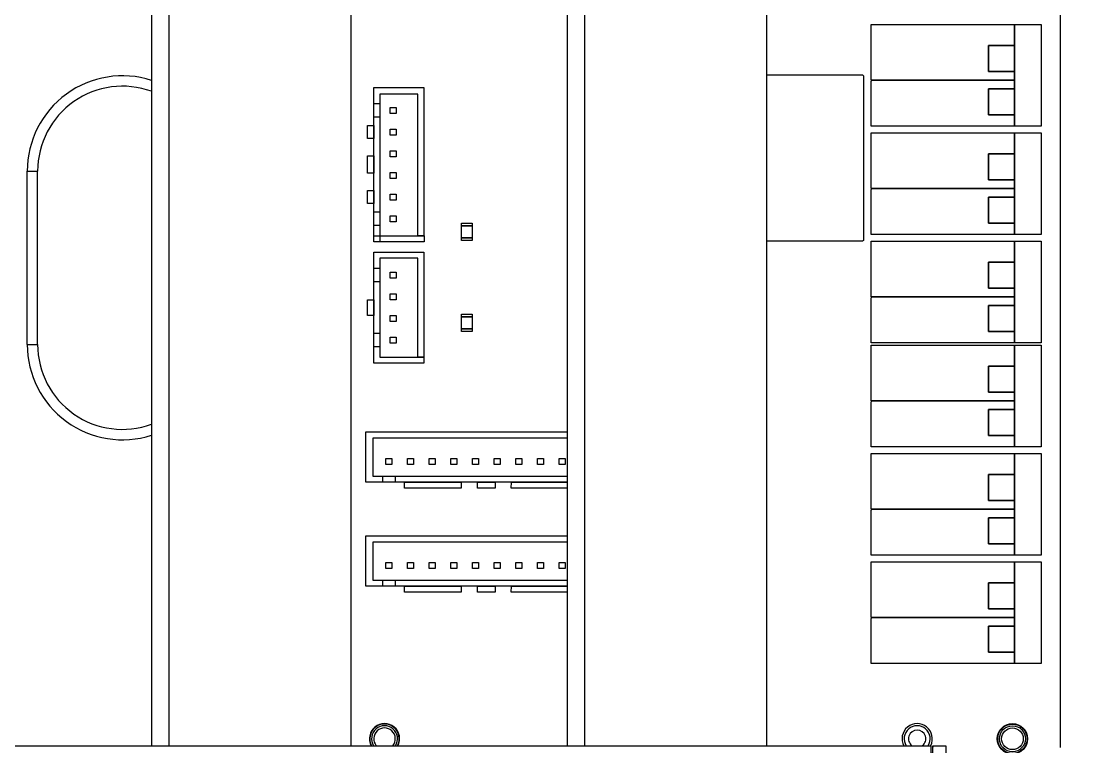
# Model space of a CAD drawing. Extents: x 59521 to 184406, y -1257 to 56672.
# Drawn here: x 80532.7 to 80655, y 13989.1 to 14072.8 of the extents above; entities that cross this region are included whole.
import ezdxf

# ---------------------------------------------------------------- set-up
doc = ezdxf.new("R2010")
doc.units = 0
doc.header["$MEASUREMENT"] = 0
doc.layers.get('0').update_dxf_attribs({"linetype": 'CONTINUOUS'})
for name, color, linetype in [('2401-00170_BSO-M3-20_0', 7, 'CONTINUOUS'), ('2402-00256-TPS-3-25_0', 7, 'CONTINUOUS'), ('4215-19378_0', 7, 'CONTINUOUS'), ('4215-19912_1_0', 7, 'CONTINUOUS'), ('DT-240_0', 7, 'CONTINUOUS'), ('MSBR-11_0', 7, 'CONTINUOUS'), ('MSBR-13_0', 7, 'CONTINUOUS'), ('MSBR-14_0', 7, 'CONTINUOUS'), ('MSBR-15_0', 7, 'CONTINUOUS'), ('MSBR-179_0', 7, 'CONTINUOUS'), ('MSBR-17_0', 7, 'CONTINUOUS'), ('MSBR-1_0', 7, 'CONTINUOUS'), ('MSBR-22_0', 7, 'CONTINUOUS'), ('MSBR-242_0', 7, 'CONTINUOUS'), ('MSBR-243_0', 7, 'CONTINUOUS'), ('MSBR-244_0', 7, 'CONTINUOUS'), ('MSBR-245_0', 7, 'CONTINUOUS'), ('MSBR-246_0', 7, 'CONTINUOUS'), ('MSBR-247_0', 7, 'CONTINUOUS'), ('MSBR-24_0', 7, 'CONTINUOUS'), ('MSBR-250_0', 7, 'CONTINUOUS'), ('MSBR-251_0', 7, 'CONTINUOUS'), ('MSBR-252_0', 7, 'CONTINUOUS'), ('MSBR-253_0', 7, 'CONTINUOUS'), ('MSBR-255_0', 7, 'CONTINUOUS'), ('MSBR-256_0', 7, 'CONTINUOUS'), ('MSBR-257_0', 7, 'CONTINUOUS'), ('MSBR-258_0', 7, 'CONTINUOUS'), ('MSBR-259_0', 7, 'CONTINUOUS'), ('MSBR-25_0', 7, 'CONTINUOUS'), ('MSBR-260_0', 7, 'CONTINUOUS'), ('MSBR-261_0', 7, 'CONTINUOUS'), ('MSBR-262_0', 7, 'CONTINUOUS'), ('MSBR-263_0', 7, 'CONTINUOUS'), ('MSBR-264_0', 7, 'CONTINUOUS'), ('MSBR-265_0', 7, 'CONTINUOUS'), ('MSBR-26_0', 7, 'CONTINUOUS'), ('MSBR-282_0', 7, 'CONTINUOUS'), ('MSBR-284_0', 7, 'CONTINUOUS'), ('MSBR-285_0', 7, 'CONTINUOUS'), ('MSBR-286_0', 7, 'CONTINUOUS'), ('MSBR-287_0', 7, 'CONTINUOUS'), ('MSBR-289_0', 7, 'CONTINUOUS'), ('MSBR-28_0', 7, 'CONTINUOUS'), ('MSBR-290_0', 7, 'CONTINUOUS'), ('MSBR-291_0', 7, 'CONTINUOUS'), ('MSBR-292_0', 7, 'CONTINUOUS'), ('MSBR-293_0', 7, 'CONTINUOUS'), ('MSBR-294_0', 7, 'CONTINUOUS'), ('MSBR-295_0', 7, 'CONTINUOUS'), ('MSBR-296_0', 7, 'CONTINUOUS'), ('MSBR-297_0', 7, 'CONTINUOUS'), ('MSBR-300_0', 7, 'CONTINUOUS'), ('MSBR-303_0', 7, 'CONTINUOUS'), ('MSBR-306_0', 7, 'CONTINUOUS'), ('MSBR-307_0', 7, 'CONTINUOUS'), ('MSBR-308_0', 7, 'CONTINUOUS'), ('MSBR-309_0', 7, 'CONTINUOUS'), ('MSBR-310_0', 7, 'CONTINUOUS'), ('MSBR-311_0', 7, 'CONTINUOUS'), ('MSBR-312_0', 7, 'CONTINUOUS'), ('MSBR-313_0', 7, 'CONTINUOUS'), ('MSBR-314_0', 7, 'CONTINUOUS'), ('MSBR-316_0', 7, 'CONTINUOUS'), ('MSBR-317_0', 7, 'CONTINUOUS'), ('MSBR-318_0', 7, 'CONTINUOUS'), ('MSBR-319_0', 7, 'CONTINUOUS'), ('MSBR-321_0', 7, 'CONTINUOUS'), ('MSBR-335_0', 7, 'CONTINUOUS'), ('MSBR-336_0', 7, 'CONTINUOUS'), ('MSBR-337_0', 7, 'CONTINUOUS'), ('MSBR-338_0', 7, 'CONTINUOUS'), ('MSBR-33_0', 7, 'CONTINUOUS'), ('MSBR-340_0', 7, 'CONTINUOUS'), ('MSBR-341_0', 7, 'CONTINUOUS'), ('MSBR-342_0', 7, 'CONTINUOUS'), ('MSBR-343_0', 7, 'CONTINUOUS'), ('MSBR-344_0', 7, 'CONTINUOUS'), ('MSBR-348_0', 7, 'CONTINUOUS'), ('MSBR-35_0', 7, 'CONTINUOUS'), ('MSBR-36_0', 7, 'CONTINUOUS'), ('MSBR-37_0', 7, 'CONTINUOUS'), ('MSBR-39_0', 7, 'CONTINUOUS'), ('MSBR-44_0', 7, 'CONTINUOUS'), ('MSBR-46_0', 7, 'CONTINUOUS'), ('MSBR-47_0', 7, 'CONTINUOUS'), ('MSBR-48_0', 7, 'CONTINUOUS'), ('MSBR-4_0', 7, 'CONTINUOUS'), ('MSBR-50_0', 7, 'CONTINUOUS'), ('MSBR-55_0', 7, 'CONTINUOUS'), ('MSBR-57_0', 7, 'CONTINUOUS'), ('MSBR-58_0', 7, 'CONTINUOUS'), ('MSBR-59_0', 7, 'CONTINUOUS'), ('MSBR-61_0', 7, 'CONTINUOUS'), ('MSBR-66_0', 7, 'CONTINUOUS'), ('MSBR-68_0', 7, 'CONTINUOUS'), ('MSBR-69_0', 7, 'CONTINUOUS'), ('MSBR-6_0', 7, 'CONTINUOUS')]:
    doc.layers.add(name, color=color, linetype=linetype)

# ---------------------------------------------------------------- blocks, each defined once
blk = doc.blocks.new('A$C2059127E')
at = {"color": 87}
blk.add_ellipse((1420.13, 304.92), major_axis=(0, 188.03), ratio=0.950994, dxfattribs=at)
at = {"layer": '2401-00170_BSO-M3-20_0', "color": 87, "linetype": 'Continuous'}
for radius in [1.7, 1.5, 1.25]:
    blk.add_circle((1525.75, 172.5), radius, dxfattribs=at)
for radius, start, end in [(1.7, 331.8205, 208.1808), (1.5, 327.7231, 212.2753), (1.25, 320.0959, 219.9041)]:
    blk.add_arc((1453.25, 172.5), radius, start, end, dxfattribs=at)
at = {"layer": '2402-00256-TPS-3-25_0', "color": 87, "linetype": 'Continuous'}
for radius, start, end in [(1.5, 327.635, 212.365), (1, 306.6206, 233.3794)]:
    blk.add_arc((1514.75, 172.5), radius, start, end, dxfattribs=at)
at = {"layer": '4215-19378_0', "color": 87, "linetype": 'Continuous'}
for p, q in [((1300.75, 171.7), (1516.35, 171.7)), ((1516.35, 146.43), (1516.35, 171.7)), ((1516.55, 171.7), (1518.05, 171.7)), ((1516.55, 146.57), (1516.55, 171.7)), ((1518.05, 171.7), (1518.05, 147.59))]:
    blk.add_line(p, q, dxfattribs=at)
blk.add_open_spline([(1516.55, 171.7), (1516.55, 171.23), (1516.49, 170.75), (1516.4, 170.28)], degree=3, dxfattribs=at)
at = {"layer": '4215-19912_1_0', "color": 87, "linetype": 'Continuous'}
for p, q in [((1412, 238), (1413.2, 238)), ((1412, 218), (1412, 238)), ((1413.2, 218), (1413.2, 238)), ((1412, 218), (1413.2, 218))]:
    blk.add_line(p, q, dxfattribs=at)
for centre, radius, start, end in [((1423, 238), 11, 72.2326, 180), ((1423, 238), 9.8, 69.9999, 180), ((1423, 218), 11, 180, 287.7674), ((1423, 218), 9.8, 180, 290.0001)]:
    blk.add_arc(centre, radius, start, end, dxfattribs=at)
at = {"layer": 'DT-240_0', "color": 87, "linetype": 'Continuous'}
for p, q in [((1426.35, 332.7), (1426.35, 171.7)), ((1428.35, 332.7), (1428.35, 171.7)), ((1449.35, 332.7), (1449.35, 171.7)), ((1474.35, 332.7), (1474.35, 171.7)), ((1476.35, 332.7), (1476.35, 171.7)), ((1497.35, 332.7), (1497.35, 171.7))]:
    blk.add_line(p, q, dxfattribs=at)
at = {"layer": 'MSBR-11_0', "color": 87, "linetype": 'Continuous'}
for p, q in [((1509.44, 186.37), (1509.57, 186.5)), ((1509.44, 181.17), (1509.44, 186.37)), ((1509.57, 186.5), (1526, 186.5)), ((1526, 186.5), (1526, 185.5)), ((1526, 185.5), (1523, 185.5)), ((1523, 185.5), (1523, 182.5)), ((1523, 182.5), (1526, 182.5)), ((1526, 182.5), (1526, 181.17)), ((1526, 181.17), (1509.44, 181.17))]:
    blk.add_line(p, q, dxfattribs=at)
at = {"layer": 'MSBR-13_0', "color": 87, "linetype": 'Continuous'}
for p, q in [((1523, 190.5), (1526, 190.5)), ((1523, 187.5), (1523, 190.5)), ((1526, 190.5), (1526, 187.5)), ((1526, 187.5), (1523, 187.5))]:
    blk.add_line(p, q, dxfattribs=at)
at = {"layer": 'MSBR-14_0', "color": 87, "linetype": 'Continuous'}
for p, q in [((1509.44, 192.93), (1526, 192.93)), ((1509.44, 186.5), (1509.44, 192.93)), ((1526, 192.93), (1526, 190.5)), ((1526, 190.5), (1523, 190.5)), ((1523, 190.5), (1523, 187.5)), ((1523, 187.5), (1526, 187.5)), ((1526, 187.5), (1526, 186.5)), ((1526, 186.5), (1509.44, 186.5))]:
    blk.add_line(p, q, dxfattribs=at)
at = {"layer": 'MSBR-15_0', "color": 87, "linetype": 'Continuous'}
for p, q in [((1523, 198), (1526, 198)), ((1523, 195), (1523, 198)), ((1526, 198), (1526, 195)), ((1526, 195), (1523, 195))]:
    blk.add_line(p, q, dxfattribs=at)
at = {"layer": 'MSBR-179_0', "color": 87, "linetype": 'Continuous'}
for p, q in [((1497.35, 249.1), (1508.45, 249.1)), ((1508.45, 249.1), (1508.55, 249)), ((1508.55, 249), (1508.55, 230)), ((1508.45, 229.9), (1497.35, 229.9)), ((1508.55, 230), (1508.45, 229.9))]:
    blk.add_line(p, q, dxfattribs=at)
at = {"layer": 'MSBR-17_0', "color": 87, "linetype": 'Continuous'}
for p, q in [((1526, 205.43), (1529.05, 205.43)), ((1526, 193.67), (1526, 205.43)), ((1529.05, 205.43), (1529.05, 193.67)), ((1529.05, 193.67), (1526, 193.67))]:
    blk.add_line(p, q, dxfattribs=at)
at = {"layer": 'MSBR-1_0', "color": 87, "linetype": 'Continuous'}
blk.add_line((1531.25, 349.49), (1531.25, 171.51), dxfattribs=at)
blk.add_circle((1525.75, 172.5), 1.75, dxfattribs=at)
for centre, start in [((1453.25, 172.5), 332.3548), ((1514.75, 172.5), 333.5607)]:
    blk.add_arc(centre, 1.75, start, 207.6456, dxfattribs=at)
at = {"layer": 'MSBR-22_0', "color": 87, "linetype": 'Continuous'}
for p, q in [((1509.44, 198.87), (1509.57, 199)), ((1509.44, 193.67), (1509.44, 198.87)), ((1509.57, 199), (1526, 199)), ((1526, 199), (1526, 198)), ((1526, 198), (1523, 198)), ((1523, 198), (1523, 195)), ((1523, 195), (1526, 195)), ((1526, 195), (1526, 193.67)), ((1526, 193.67), (1509.44, 193.67))]:
    blk.add_line(p, q, dxfattribs=at)
at = {"layer": 'MSBR-242_0', "color": 87, "linetype": 'Continuous'}
for p, q in [((1462.12, 221.5), (1463.37, 221.5)), ((1462.12, 221.2), (1462.12, 221.5)), ((1463.37, 221.5), (1463.37, 221.2)), ((1463.37, 221.2), (1462.12, 221.2))]:
    blk.add_line(p, q, dxfattribs=at)
at = {"layer": 'MSBR-243_0', "color": 87, "linetype": 'Continuous'}
for p, q in [((1462.12, 219.8), (1463.37, 219.8)), ((1462.12, 219.5), (1462.12, 219.8)), ((1463.37, 219.5), (1462.12, 219.5)), ((1463.37, 219.8), (1463.37, 219.5))]:
    blk.add_line(p, q, dxfattribs=at)
at = {"layer": 'MSBR-244_0', "color": 87, "linetype": 'Continuous'}
for p, q in [((1462.12, 221.2), (1463.37, 221.2)), ((1462.12, 219.8), (1462.12, 221.2)), ((1463.37, 221.2), (1463.37, 219.8)), ((1463.37, 219.8), (1462.12, 219.8))]:
    blk.add_line(p, q, dxfattribs=at)
at = {"layer": 'MSBR-245_0', "color": 87, "linetype": 'Continuous'}
for p, q in [((1462.12, 232), (1463.37, 232)), ((1462.12, 231.7), (1462.12, 232)), ((1463.37, 231.7), (1462.12, 231.7)), ((1463.37, 232), (1463.37, 231.7))]:
    blk.add_line(p, q, dxfattribs=at)
at = {"layer": 'MSBR-246_0', "color": 87, "linetype": 'Continuous'}
for p, q in [((1462.12, 230.3), (1463.37, 230.3)), ((1462.12, 230), (1462.12, 230.3)), ((1463.37, 230.3), (1463.37, 230)), ((1463.37, 230), (1462.12, 230))]:
    blk.add_line(p, q, dxfattribs=at)
at = {"layer": 'MSBR-247_0', "color": 87, "linetype": 'Continuous'}
for p, q in [((1462.12, 231.7), (1463.37, 231.7)), ((1462.12, 230.3), (1462.12, 231.7)), ((1463.37, 231.7), (1463.37, 230.3)), ((1463.37, 230.3), (1462.12, 230.3))]:
    blk.add_line(p, q, dxfattribs=at)
at = {"layer": 'MSBR-24_0', "color": 87, "linetype": 'Continuous'}
for p, q in [((1523, 203), (1526, 203)), ((1523, 200), (1523, 203)), ((1526, 203), (1526, 200)), ((1526, 200), (1523, 200))]:
    blk.add_line(p, q, dxfattribs=at)
at = {"layer": 'MSBR-250_0', "color": 87, "linetype": 'Continuous'}
for p, q in [((1452, 247.65), (1457.8, 247.65)), ((1452, 245.75), (1452, 247.65)), ((1457.8, 247.65), (1457.8, 230.54)), ((1457.1, 246.9), (1452.7, 246.9)), ((1452.7, 246.9), (1452.7, 245.75)), ((1457.1, 230.54), (1457.1, 246.9)), ((1452.7, 245.75), (1452, 245.75)), ((1457.8, 230.54), (1457.1, 230.54))]:
    blk.add_line(p, q, dxfattribs=at)
at = {"layer": 'MSBR-251_0', "color": 87, "linetype": 'Continuous'}
for p, q in [((1452.03, 230.55), (1457.83, 230.55)), ((1452.03, 229.85), (1452.03, 230.55)), ((1457.83, 230.55), (1457.83, 229.85)), ((1457.83, 229.85), (1452.03, 229.85))]:
    blk.add_line(p, q, dxfattribs=at)
at = {"layer": 'MSBR-252_0', "color": 87, "linetype": 'Continuous'}
for p, q in [((1452, 231.75), (1452.7, 231.75)), ((1452, 229.85), (1452, 231.75)), ((1452.7, 231.75), (1452.7, 229.85)), ((1452.7, 229.85), (1452, 229.85))]:
    blk.add_line(p, q, dxfattribs=at)
at = {"layer": 'MSBR-253_0', "color": 87, "linetype": 'Continuous'}
for p, q in [((1452, 244.25), (1452.7, 244.25)), ((1452, 233.25), (1452, 244.25)), ((1452.7, 244.25), (1452.7, 233.25)), ((1452.7, 233.25), (1452, 233.25))]:
    blk.add_line(p, q, dxfattribs=at)
at = {"layer": 'MSBR-255_0', "color": 87, "linetype": 'Continuous'}
for p, q in [((1451.3, 243.25), (1452, 243.25)), ((1451.3, 241.75), (1451.3, 243.25)), ((1452, 243.25), (1452, 241.75)), ((1452, 241.75), (1451.3, 241.75))]:
    blk.add_line(p, q, dxfattribs=at)
at = {"layer": 'MSBR-256_0', "color": 87, "linetype": 'Continuous'}
for p, q in [((1453.9, 245.35), (1454.6, 245.35)), ((1453.9, 244.65), (1453.9, 245.35)), ((1454.6, 245.35), (1454.6, 244.65)), ((1454.6, 244.65), (1453.9, 244.65))]:
    blk.add_line(p, q, dxfattribs=at)
at = {"layer": 'MSBR-257_0', "color": 87, "linetype": 'Continuous'}
for p, q in [((1453.9, 242.85), (1454.6, 242.85)), ((1453.9, 242.15), (1453.9, 242.85)), ((1454.6, 242.85), (1454.6, 242.15)), ((1454.6, 242.15), (1453.9, 242.15))]:
    blk.add_line(p, q, dxfattribs=at)
at = {"layer": 'MSBR-258_0', "color": 87, "linetype": 'Continuous'}
for p, q in [((1453.9, 235.35), (1454.6, 235.35)), ((1453.9, 234.65), (1453.9, 235.35)), ((1454.6, 235.35), (1454.6, 234.65)), ((1454.6, 234.65), (1453.9, 234.65))]:
    blk.add_line(p, q, dxfattribs=at)
at = {"layer": 'MSBR-259_0', "color": 87, "linetype": 'Continuous'}
for p, q in [((1453.9, 240.35), (1454.6, 240.35)), ((1453.9, 239.65), (1453.9, 240.35)), ((1454.6, 240.35), (1454.6, 239.65)), ((1454.6, 239.65), (1453.9, 239.65))]:
    blk.add_line(p, q, dxfattribs=at)
at = {"layer": 'MSBR-25_0', "color": 87, "linetype": 'Continuous'}
for p, q in [((1509.44, 205.43), (1526, 205.43)), ((1509.44, 199), (1509.44, 205.43)), ((1526, 205.43), (1526, 203)), ((1526, 203), (1523, 203)), ((1523, 203), (1523, 200)), ((1523, 200), (1526, 200)), ((1526, 200), (1526, 199)), ((1526, 199), (1509.44, 199))]:
    blk.add_line(p, q, dxfattribs=at)
at = {"layer": 'MSBR-260_0', "color": 87, "linetype": 'Continuous'}
for p, q in [((1453.9, 237.85), (1454.6, 237.85)), ((1453.9, 237.15), (1453.9, 237.85)), ((1454.6, 237.85), (1454.6, 237.15)), ((1454.6, 237.15), (1453.9, 237.15))]:
    blk.add_line(p, q, dxfattribs=at)
at = {"layer": 'MSBR-261_0', "color": 87, "linetype": 'Continuous'}
for p, q in [((1451.3, 239.75), (1452, 239.75)), ((1451.3, 237.8), (1451.3, 239.75)), ((1452, 239.75), (1452, 237.75)), ((1451.3, 237.75), (1451.3, 237.8)), ((1452, 237.75), (1451.3, 237.75))]:
    blk.add_line(p, q, dxfattribs=at)
at = {"layer": 'MSBR-262_0', "color": 87, "linetype": 'Continuous'}
for p, q in [((1453.9, 232.85), (1454.6, 232.85)), ((1453.9, 232.15), (1453.9, 232.85)), ((1454.6, 232.85), (1454.6, 232.15)), ((1454.6, 232.15), (1453.9, 232.15))]:
    blk.add_line(p, q, dxfattribs=at)
at = {"layer": 'MSBR-263_0', "color": 87, "linetype": 'Continuous'}
for p, q in [((1451.3, 235.75), (1452, 235.75)), ((1451.3, 234.25), (1451.3, 235.75)), ((1452, 235.75), (1452, 234.25)), ((1452, 234.25), (1451.3, 234.25))]:
    blk.add_line(p, q, dxfattribs=at)
at = {"layer": 'MSBR-264_0', "color": 87, "linetype": 'Continuous'}
for p, q in [((1452, 231.75), (1452, 233.25)), ((1452.7, 233.25), (1452.7, 231.75))]:
    blk.add_line(p, q, dxfattribs=at)
at = {"layer": 'MSBR-265_0', "color": 87, "linetype": 'Continuous'}
for p, q in [((1452, 244.25), (1452, 245.75)), ((1452.7, 245.75), (1452.7, 244.25))]:
    blk.add_line(p, q, dxfattribs=at)
at = {"layer": 'MSBR-26_0', "color": 87, "linetype": 'Continuous'}
for p, q in [((1523, 210.5), (1526, 210.5)), ((1523, 207.5), (1523, 210.5)), ((1526, 210.5), (1526, 207.5)), ((1526, 207.5), (1523, 207.5))]:
    blk.add_line(p, q, dxfattribs=at)
at = {"layer": 'MSBR-282_0', "color": 87, "linetype": 'Continuous'}
for p, q in [((1453, 190.8), (1454.5, 190.8)), ((1454.5, 190.1), (1453, 190.1))]:
    blk.add_line(p, q, dxfattribs=at)
at = {"layer": 'MSBR-284_0', "color": 87, "linetype": 'Continuous'}
for p, q in [((1453.4, 192.85), (1454.1, 192.85)), ((1453.4, 192.15), (1453.4, 192.85)), ((1454.1, 192.15), (1453.4, 192.15)), ((1454.1, 192.85), (1454.1, 192.15))]:
    blk.add_line(p, q, dxfattribs=at)
at = {"layer": 'MSBR-285_0', "color": 87, "linetype": 'Continuous'}
for p, q in [((1455.9, 192.85), (1456.6, 192.85)), ((1455.9, 192.15), (1455.9, 192.85)), ((1456.6, 192.15), (1455.9, 192.15)), ((1456.6, 192.85), (1456.6, 192.15))]:
    blk.add_line(p, q, dxfattribs=at)
at = {"layer": 'MSBR-286_0', "color": 87, "linetype": 'Continuous'}
for p, q in [((1458.4, 192.85), (1459.1, 192.85)), ((1458.4, 192.15), (1458.4, 192.85)), ((1459.1, 192.15), (1458.4, 192.15)), ((1459.1, 192.85), (1459.1, 192.15))]:
    blk.add_line(p, q, dxfattribs=at)
at = {"layer": 'MSBR-287_0', "color": 87, "linetype": 'Continuous'}
for p, q in [((1467.89, 189.4), (1467.9, 190.1)), ((1467.9, 190.1), (1474.35, 190.1)), ((1474.35, 189.4), (1467.89, 189.4))]:
    blk.add_line(p, q, dxfattribs=at)
at = {"layer": 'MSBR-289_0', "color": 87, "linetype": 'Continuous'}
for p, q in [((1463.99, 189.4), (1464, 190.1)), ((1464, 190.1), (1466.02, 190.1)), ((1466.02, 190.1), (1466.02, 189.4)), ((1466.02, 189.4), (1463.99, 189.4))]:
    blk.add_line(p, q, dxfattribs=at)
at = {"layer": 'MSBR-28_0', "color": 87, "linetype": 'Continuous'}
for p, q in [((1526, 217.93), (1529.05, 217.93)), ((1526, 206.17), (1526, 217.93)), ((1529.05, 217.93), (1529.05, 206.17)), ((1529.05, 206.17), (1526, 206.17))]:
    blk.add_line(p, q, dxfattribs=at)
at = {"layer": 'MSBR-290_0', "color": 87, "linetype": 'Continuous'}
for p, q in [((1470.9, 192.85), (1471.6, 192.85)), ((1470.9, 192.15), (1470.9, 192.85)), ((1471.6, 192.15), (1470.9, 192.15)), ((1471.6, 192.85), (1471.6, 192.15))]:
    blk.add_line(p, q, dxfattribs=at)
at = {"layer": 'MSBR-291_0', "color": 87, "linetype": 'Continuous'}
for p, q in [((1468.4, 192.85), (1469.1, 192.85)), ((1468.4, 192.15), (1468.4, 192.85)), ((1469.1, 192.15), (1468.4, 192.15)), ((1469.1, 192.85), (1469.1, 192.15))]:
    blk.add_line(p, q, dxfattribs=at)
at = {"layer": 'MSBR-292_0', "color": 87, "linetype": 'Continuous'}
for p, q in [((1473.4, 192.85), (1474.1, 192.85)), ((1473.4, 192.15), (1473.4, 192.85)), ((1474.1, 192.15), (1473.4, 192.15)), ((1474.1, 192.85), (1474.1, 192.15))]:
    blk.add_line(p, q, dxfattribs=at)
at = {"layer": 'MSBR-293_0', "color": 87, "linetype": 'Continuous'}
for p, q in [((1465.9, 192.85), (1466.6, 192.85)), ((1465.9, 192.15), (1465.9, 192.85)), ((1466.6, 192.15), (1465.9, 192.15)), ((1466.6, 192.85), (1466.6, 192.15))]:
    blk.add_line(p, q, dxfattribs=at)
at = {"layer": 'MSBR-294_0', "color": 87, "linetype": 'Continuous'}
for p, q in [((1463.4, 192.85), (1464.1, 192.85)), ((1463.4, 192.15), (1463.4, 192.85)), ((1464.1, 192.15), (1463.4, 192.15)), ((1464.1, 192.85), (1464.1, 192.15))]:
    blk.add_line(p, q, dxfattribs=at)
at = {"layer": 'MSBR-295_0', "color": 87, "linetype": 'Continuous'}
for p, q in [((1460.9, 192.85), (1461.6, 192.85)), ((1460.9, 192.15), (1460.9, 192.85)), ((1461.6, 192.15), (1460.9, 192.15)), ((1461.6, 192.85), (1461.6, 192.15))]:
    blk.add_line(p, q, dxfattribs=at)
at = {"layer": 'MSBR-296_0', "color": 87, "linetype": 'Continuous'}
for p, q in [((1455.55, 190.1), (1462.1, 190.1)), ((1455.55, 189.4), (1455.55, 190.1)), ((1462.1, 190.1), (1462.11, 189.4)), ((1462.11, 189.4), (1455.55, 189.4))]:
    blk.add_line(p, q, dxfattribs=at)
at = {"layer": 'MSBR-297_0', "color": 87, "linetype": 'Continuous'}
for p, q in [((1451.1, 195.9), (1474.35, 195.9)), ((1451.1, 190.1), (1451.1, 195.9)), ((1474.35, 195.2), (1451.9, 195.2)), ((1451.9, 195.2), (1451.9, 190.8)), ((1453, 190.1), (1451.1, 190.1)), ((1451.9, 190.8), (1453, 190.8)), ((1453, 190.8), (1453, 190.1))]:
    blk.add_line(p, q, dxfattribs=at)
at = {"layer": 'MSBR-300_0', "color": 87, "linetype": 'Continuous'}
for p, q in [((1454.5, 190.8), (1474.35, 190.8)), ((1454.5, 190.1), (1454.5, 190.8)), ((1474.35, 190.1), (1454.5, 190.1))]:
    blk.add_line(p, q, dxfattribs=at)
at = {"layer": 'MSBR-303_0', "color": 87, "linetype": 'Continuous'}
for p, q in [((1454.5, 202.8), (1474.35, 202.8)), ((1454.5, 202.1), (1454.5, 202.8)), ((1474.35, 202.1), (1454.5, 202.1))]:
    blk.add_line(p, q, dxfattribs=at)
at = {"layer": 'MSBR-306_0', "color": 87, "linetype": 'Continuous'}
for p, q in [((1451.1, 207.9), (1474.35, 207.9)), ((1451.1, 202.1), (1451.1, 207.9)), ((1474.35, 207.2), (1451.9, 207.2)), ((1451.9, 207.2), (1451.9, 202.8)), ((1453, 202.1), (1451.1, 202.1)), ((1451.9, 202.8), (1453, 202.8)), ((1453, 202.8), (1453, 202.1))]:
    blk.add_line(p, q, dxfattribs=at)
at = {"layer": 'MSBR-307_0', "color": 87, "linetype": 'Continuous'}
for p, q in [((1455.55, 202.1), (1462.1, 202.1)), ((1455.55, 201.4), (1455.55, 202.1)), ((1462.1, 202.1), (1462.11, 201.4)), ((1462.11, 201.4), (1455.55, 201.4))]:
    blk.add_line(p, q, dxfattribs=at)
at = {"layer": 'MSBR-308_0', "color": 87, "linetype": 'Continuous'}
for p, q in [((1460.9, 204.85), (1461.6, 204.85)), ((1460.9, 204.15), (1460.9, 204.85)), ((1461.6, 204.85), (1461.6, 204.15)), ((1461.6, 204.15), (1460.9, 204.15))]:
    blk.add_line(p, q, dxfattribs=at)
at = {"layer": 'MSBR-309_0', "color": 87, "linetype": 'Continuous'}
for p, q in [((1463.4, 204.85), (1464.1, 204.85)), ((1463.4, 204.15), (1463.4, 204.85)), ((1464.1, 204.85), (1464.1, 204.15)), ((1464.1, 204.15), (1463.4, 204.15))]:
    blk.add_line(p, q, dxfattribs=at)
at = {"layer": 'MSBR-310_0', "color": 87, "linetype": 'Continuous'}
for p, q in [((1465.9, 204.85), (1466.6, 204.85)), ((1465.9, 204.15), (1465.9, 204.85)), ((1466.6, 204.85), (1466.6, 204.15)), ((1466.6, 204.15), (1465.9, 204.15))]:
    blk.add_line(p, q, dxfattribs=at)
at = {"layer": 'MSBR-311_0', "color": 87, "linetype": 'Continuous'}
for p, q in [((1473.4, 204.85), (1474.1, 204.85)), ((1473.4, 204.15), (1473.4, 204.85)), ((1474.1, 204.85), (1474.1, 204.15)), ((1474.1, 204.15), (1473.4, 204.15))]:
    blk.add_line(p, q, dxfattribs=at)
at = {"layer": 'MSBR-312_0', "color": 87, "linetype": 'Continuous'}
for p, q in [((1468.4, 204.85), (1469.1, 204.85)), ((1468.4, 204.15), (1468.4, 204.85)), ((1469.1, 204.85), (1469.1, 204.15)), ((1469.1, 204.15), (1468.4, 204.15))]:
    blk.add_line(p, q, dxfattribs=at)
at = {"layer": 'MSBR-313_0', "color": 87, "linetype": 'Continuous'}
for p, q in [((1470.9, 204.85), (1471.6, 204.85)), ((1470.9, 204.15), (1470.9, 204.85)), ((1471.6, 204.85), (1471.6, 204.15)), ((1471.6, 204.15), (1470.9, 204.15))]:
    blk.add_line(p, q, dxfattribs=at)
at = {"layer": 'MSBR-314_0', "color": 87, "linetype": 'Continuous'}
for p, q in [((1463.99, 201.4), (1464, 202.1)), ((1464, 202.1), (1466.02, 202.1)), ((1466.02, 202.1), (1466.02, 201.4)), ((1466.02, 201.4), (1463.99, 201.4))]:
    blk.add_line(p, q, dxfattribs=at)
at = {"layer": 'MSBR-316_0', "color": 87, "linetype": 'Continuous'}
for p, q in [((1467.89, 201.4), (1467.9, 202.1)), ((1467.9, 202.1), (1474.35, 202.1)), ((1474.35, 201.4), (1467.89, 201.4))]:
    blk.add_line(p, q, dxfattribs=at)
at = {"layer": 'MSBR-317_0', "color": 87, "linetype": 'Continuous'}
for p, q in [((1458.4, 204.85), (1459.1, 204.85)), ((1458.4, 204.15), (1458.4, 204.85)), ((1459.1, 204.85), (1459.1, 204.15)), ((1459.1, 204.15), (1458.4, 204.15))]:
    blk.add_line(p, q, dxfattribs=at)
at = {"layer": 'MSBR-318_0', "color": 87, "linetype": 'Continuous'}
for p, q in [((1455.9, 204.85), (1456.6, 204.85)), ((1455.9, 204.15), (1455.9, 204.85)), ((1456.6, 204.85), (1456.6, 204.15)), ((1456.6, 204.15), (1455.9, 204.15))]:
    blk.add_line(p, q, dxfattribs=at)
at = {"layer": 'MSBR-319_0', "color": 87, "linetype": 'Continuous'}
for p, q in [((1453.4, 204.85), (1454.1, 204.85)), ((1453.4, 204.15), (1453.4, 204.85)), ((1454.1, 204.85), (1454.1, 204.15)), ((1454.1, 204.15), (1453.4, 204.15))]:
    blk.add_line(p, q, dxfattribs=at)
at = {"layer": 'MSBR-321_0', "color": 87, "linetype": 'Continuous'}
for p, q in [((1453, 202.8), (1454.5, 202.8)), ((1454.5, 202.1), (1453, 202.1))]:
    blk.add_line(p, q, dxfattribs=at)
at = {"layer": 'MSBR-335_0', "color": 87, "linetype": 'Continuous'}
for p, q in [((1452, 217.75), (1452, 219.25)), ((1452.7, 219.25), (1452.7, 217.75))]:
    blk.add_line(p, q, dxfattribs=at)
at = {"layer": 'MSBR-336_0', "color": 87, "linetype": 'Continuous'}
for p, q in [((1452, 225.25), (1452.7, 225.25)), ((1452, 219.25), (1452, 225.25)), ((1452.7, 225.25), (1452.7, 219.25)), ((1452.7, 219.25), (1452, 219.25))]:
    blk.add_line(p, q, dxfattribs=at)
at = {"layer": 'MSBR-337_0', "color": 87, "linetype": 'Continuous'}
for p, q in [((1453.9, 218.85), (1454.6, 218.85)), ((1453.9, 218.15), (1453.9, 218.85)), ((1454.6, 218.15), (1453.9, 218.15)), ((1454.6, 218.85), (1454.6, 218.15))]:
    blk.add_line(p, q, dxfattribs=at)
at = {"layer": 'MSBR-338_0', "color": 87, "linetype": 'Continuous'}
for p, q in [((1451.3, 223.15), (1452, 223.15)), ((1451.3, 221.35), (1451.3, 223.15)), ((1452, 223.15), (1452, 221.35)), ((1452, 221.35), (1451.3, 221.35))]:
    blk.add_line(p, q, dxfattribs=at)
at = {"layer": 'MSBR-33_0', "color": 87, "linetype": 'Continuous'}
for p, q in [((1509.44, 211.37), (1509.57, 211.5)), ((1509.44, 206.17), (1509.44, 211.37)), ((1509.57, 211.5), (1526, 211.5)), ((1526, 210.5), (1523, 210.5)), ((1523, 210.5), (1523, 207.5)), ((1526, 211.5), (1526, 210.5)), ((1523, 207.5), (1526, 207.5)), ((1526, 207.5), (1526, 206.17)), ((1526, 206.17), (1509.44, 206.17))]:
    blk.add_line(p, q, dxfattribs=at)
at = {"layer": 'MSBR-340_0', "color": 87, "linetype": 'Continuous'}
for p, q in [((1453.9, 223.85), (1454.6, 223.85)), ((1453.9, 223.15), (1453.9, 223.85)), ((1454.6, 223.15), (1453.9, 223.15)), ((1454.6, 223.85), (1454.6, 223.15))]:
    blk.add_line(p, q, dxfattribs=at)
at = {"layer": 'MSBR-341_0', "color": 87, "linetype": 'Continuous'}
for p, q in [((1453.9, 226.35), (1454.6, 226.35)), ((1453.9, 225.65), (1453.9, 226.35)), ((1454.6, 226.35), (1454.6, 225.65)), ((1454.6, 225.65), (1453.9, 225.65))]:
    blk.add_line(p, q, dxfattribs=at)
at = {"layer": 'MSBR-342_0', "color": 87, "linetype": 'Continuous'}
for p, q in [((1453.9, 221.35), (1454.6, 221.35)), ((1453.9, 220.65), (1453.9, 221.35)), ((1454.6, 220.65), (1453.9, 220.65)), ((1454.6, 221.35), (1454.6, 220.65))]:
    blk.add_line(p, q, dxfattribs=at)
at = {"layer": 'MSBR-343_0', "color": 87, "linetype": 'Continuous'}
for p, q in [((1452, 228.65), (1457.8, 228.65)), ((1452, 226.75), (1452, 228.65)), ((1457.1, 227.95), (1452.7, 227.95)), ((1452.7, 227.95), (1452.7, 226.75)), ((1457.1, 216.55), (1457.1, 227.95)), ((1457.8, 228.65), (1457.8, 216.55)), ((1452.7, 226.75), (1452, 226.75)), ((1457.8, 216.55), (1457.1, 216.55))]:
    blk.add_line(p, q, dxfattribs=at)
at = {"layer": 'MSBR-344_0', "color": 87, "linetype": 'Continuous'}
for p, q in [((1452, 217.75), (1452.7, 217.75)), ((1452, 215.85), (1452, 217.75)), ((1452.7, 217.75), (1452.7, 216.55)), ((1452.7, 216.55), (1457.8, 216.55)), ((1457.8, 216.55), (1457.8, 215.85)), ((1457.8, 215.85), (1452, 215.85))]:
    blk.add_line(p, q, dxfattribs=at)
at = {"layer": 'MSBR-348_0', "color": 87, "linetype": 'Continuous'}
for p, q in [((1452, 225.25), (1452, 226.75)), ((1452.7, 226.75), (1452.7, 225.25))]:
    blk.add_line(p, q, dxfattribs=at)
at = {"layer": 'MSBR-35_0', "color": 87, "linetype": 'Continuous'}
for p, q in [((1523, 215.5), (1526, 215.5)), ((1523, 212.5), (1523, 215.5)), ((1526, 215.5), (1526, 212.5)), ((1526, 212.5), (1523, 212.5))]:
    blk.add_line(p, q, dxfattribs=at)
at = {"layer": 'MSBR-36_0', "color": 87, "linetype": 'Continuous'}
for p, q in [((1509.44, 217.93), (1526, 217.93)), ((1509.44, 211.5), (1509.44, 217.93)), ((1526, 217.93), (1526, 215.5)), ((1526, 215.5), (1523, 215.5)), ((1523, 215.5), (1523, 212.5)), ((1523, 212.5), (1526, 212.5)), ((1526, 212.5), (1526, 211.5)), ((1526, 211.5), (1509.44, 211.5))]:
    blk.add_line(p, q, dxfattribs=at)
at = {"layer": 'MSBR-37_0', "color": 87, "linetype": 'Continuous'}
for p, q in [((1523, 222.5), (1526, 222.5)), ((1523, 219.5), (1523, 222.5)), ((1526, 222.5), (1526, 219.5)), ((1526, 219.5), (1523, 219.5))]:
    blk.add_line(p, q, dxfattribs=at)
at = {"layer": 'MSBR-39_0', "color": 87, "linetype": 'Continuous'}
for p, q in [((1526, 229.93), (1529.05, 229.93)), ((1526, 218.17), (1526, 229.93)), ((1529.05, 229.93), (1529.05, 218.17)), ((1529.05, 218.17), (1526, 218.17))]:
    blk.add_line(p, q, dxfattribs=at)
at = {"layer": 'MSBR-44_0', "color": 87, "linetype": 'Continuous'}
for p, q in [((1509.44, 223.37), (1509.57, 223.5)), ((1509.44, 218.17), (1509.44, 223.37)), ((1509.57, 223.5), (1526, 223.5)), ((1526, 223.5), (1526, 222.5)), ((1526, 222.5), (1523, 222.5)), ((1523, 222.5), (1523, 219.5)), ((1523, 219.5), (1526, 219.5)), ((1526, 219.5), (1526, 218.17)), ((1526, 218.17), (1509.44, 218.17))]:
    blk.add_line(p, q, dxfattribs=at)
at = {"layer": 'MSBR-46_0', "color": 87, "linetype": 'Continuous'}
for p, q in [((1523, 227.5), (1526, 227.5)), ((1523, 224.5), (1523, 227.5)), ((1526, 227.5), (1526, 224.5)), ((1526, 224.5), (1523, 224.5))]:
    blk.add_line(p, q, dxfattribs=at)
at = {"layer": 'MSBR-47_0', "color": 87, "linetype": 'Continuous'}
for p, q in [((1509.44, 229.93), (1526, 229.93)), ((1509.44, 223.5), (1509.44, 229.93)), ((1526, 229.93), (1526, 227.5)), ((1526, 227.5), (1523, 227.5)), ((1523, 227.5), (1523, 224.5)), ((1523, 224.5), (1526, 224.5)), ((1526, 224.5), (1526, 223.5)), ((1526, 223.5), (1509.44, 223.5))]:
    blk.add_line(p, q, dxfattribs=at)
at = {"layer": 'MSBR-48_0', "color": 87, "linetype": 'Continuous'}
for p, q in [((1523, 235), (1526, 235)), ((1523, 232), (1523, 235)), ((1526, 235), (1526, 232)), ((1526, 232), (1523, 232))]:
    blk.add_line(p, q, dxfattribs=at)
at = {"layer": 'MSBR-4_0', "color": 87, "linetype": 'Continuous'}
for p, q in [((1523, 185.5), (1526, 185.5)), ((1523, 182.5), (1523, 185.5)), ((1526, 185.5), (1526, 182.5)), ((1526, 182.5), (1523, 182.5))]:
    blk.add_line(p, q, dxfattribs=at)
at = {"layer": 'MSBR-50_0', "color": 87, "linetype": 'Continuous'}
for p, q in [((1526, 242.43), (1529.05, 242.43)), ((1526, 230.67), (1526, 242.43)), ((1529.05, 242.43), (1529.05, 230.67)), ((1529.05, 230.67), (1526, 230.67))]:
    blk.add_line(p, q, dxfattribs=at)
at = {"layer": 'MSBR-55_0', "color": 87, "linetype": 'Continuous'}
for p, q in [((1509.44, 235.87), (1509.57, 236)), ((1509.44, 230.67), (1509.44, 235.87)), ((1509.57, 236), (1526, 236)), ((1526, 235), (1523, 235)), ((1523, 235), (1523, 232)), ((1526, 236), (1526, 235)), ((1523, 232), (1526, 232)), ((1526, 232), (1526, 230.67)), ((1526, 230.67), (1509.44, 230.67))]:
    blk.add_line(p, q, dxfattribs=at)
at = {"layer": 'MSBR-57_0', "color": 87, "linetype": 'Continuous'}
for p, q in [((1523, 240), (1526, 240)), ((1523, 237), (1523, 240)), ((1526, 240), (1526, 237)), ((1526, 237), (1523, 237))]:
    blk.add_line(p, q, dxfattribs=at)
at = {"layer": 'MSBR-58_0', "color": 87, "linetype": 'Continuous'}
for p, q in [((1509.44, 242.43), (1526, 242.43)), ((1509.44, 236), (1509.44, 242.43)), ((1526, 242.43), (1526, 240)), ((1526, 240), (1523, 240)), ((1523, 240), (1523, 237)), ((1523, 237), (1526, 237)), ((1526, 237), (1526, 236)), ((1526, 236), (1509.44, 236))]:
    blk.add_line(p, q, dxfattribs=at)
at = {"layer": 'MSBR-59_0', "color": 87, "linetype": 'Continuous'}
for p, q in [((1523, 247.5), (1526, 247.5)), ((1523, 244.5), (1523, 247.5)), ((1526, 247.5), (1526, 244.5)), ((1526, 244.5), (1523, 244.5))]:
    blk.add_line(p, q, dxfattribs=at)
at = {"layer": 'MSBR-61_0', "color": 87, "linetype": 'Continuous'}
for p, q in [((1526, 254.93), (1529.05, 254.93)), ((1526, 243.17), (1526, 254.93)), ((1529.05, 254.93), (1529.05, 243.17)), ((1529.05, 243.17), (1526, 243.17))]:
    blk.add_line(p, q, dxfattribs=at)
at = {"layer": 'MSBR-66_0', "color": 87, "linetype": 'Continuous'}
for p, q in [((1509.44, 248.37), (1509.57, 248.5)), ((1509.44, 243.17), (1509.44, 248.37)), ((1509.57, 248.5), (1526, 248.5)), ((1526, 248.5), (1526, 247.5)), ((1526, 247.5), (1523, 247.5)), ((1523, 247.5), (1523, 244.5)), ((1523, 244.5), (1526, 244.5)), ((1526, 244.5), (1526, 243.17)), ((1526, 243.17), (1509.44, 243.17))]:
    blk.add_line(p, q, dxfattribs=at)
at = {"layer": 'MSBR-68_0', "color": 87, "linetype": 'Continuous'}
for p, q in [((1523, 252.5), (1526, 252.5)), ((1523, 249.5), (1523, 252.5)), ((1526, 252.5), (1526, 249.5)), ((1526, 249.5), (1523, 249.5))]:
    blk.add_line(p, q, dxfattribs=at)
at = {"layer": 'MSBR-69_0', "color": 87, "linetype": 'Continuous'}
for p, q in [((1509.44, 254.93), (1526, 254.93)), ((1509.44, 248.5), (1509.44, 254.93)), ((1526, 254.93), (1526, 252.5)), ((1526, 252.5), (1523, 252.5)), ((1523, 252.5), (1523, 249.5)), ((1526, 248.5), (1509.44, 248.5)), ((1523, 249.5), (1526, 249.5)), ((1526, 249.5), (1526, 248.5))]:
    blk.add_line(p, q, dxfattribs=at)
at = {"layer": 'MSBR-6_0', "color": 87, "linetype": 'Continuous'}
for p, q in [((1526, 192.93), (1529.05, 192.93)), ((1526, 181.17), (1526, 192.93)), ((1529.05, 192.93), (1529.05, 181.17)), ((1529.05, 181.17), (1526, 181.17))]:
    blk.add_line(p, q, dxfattribs=at)

msp = doc.modelspace()

# ---------------------------------------------------------------- block references
at = {"color": 3}
msp.add_blockref('A$C2059127E', (79121.361, 13817.528), dxfattribs=at)

doc.saveas('drawing.dxf')
